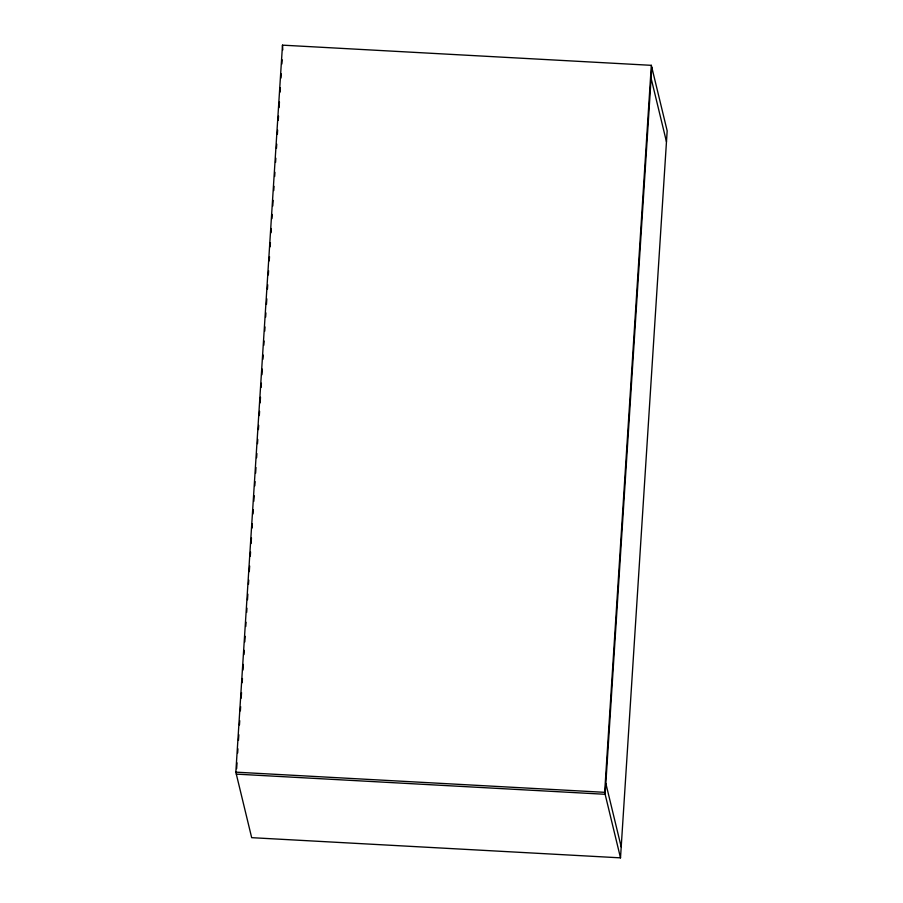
<?xml version="1.0" encoding="UTF-8"?>
<svg xmlns="http://www.w3.org/2000/svg" width="903" height="903" viewBox="0 0 903 903"><rect width="100%" height="100%" fill="white"/><g stroke="black" fill="none" stroke-linecap="round" stroke-linejoin="round"><path stroke-width="1.35" d="M235.83 772.155L282.492 45.15L651.323 65.332L667.17 130.845L620.508 857.85L251.677 837.668L235.83 772.155L604.66 792.326L620.508 857.85M236.654 768.667L237.026 762.866M237.658 753.023L237.929 748.801M238.471 740.37L238.832 734.749M239.464 724.906L239.735 720.684M240.367 710.842L240.638 706.62M241.18 698.188L241.541 692.556M242.173 682.713L242.444 678.492M242.986 670.06L243.347 664.439M243.979 654.596L244.25 650.374M244.792 641.931L245.153 636.31M245.774 626.468L246.045 622.246M246.677 612.403L246.948 608.182M247.49 599.75L247.851 594.129M248.483 584.286L248.754 580.065M249.296 571.622L249.657 566M250.289 556.158L250.56 551.936M251.102 543.504L251.463 537.872M252.095 528.029L252.366 523.819M252.998 513.976L253.269 509.755M253.811 501.312L254.172 495.691M254.804 485.848L255.075 481.626M255.617 473.195L255.978 467.562M256.61 457.719L256.881 453.509M257.513 443.666L257.784 439.445M258.416 429.602L258.687 425.381M259.319 415.538L259.59 411.316M260.132 402.885L260.493 397.252M261.125 387.41L261.396 383.199M261.938 374.756L262.299 369.135M262.931 359.292L263.202 355.071M263.834 345.228L264.105 341.007M264.737 331.164L265.008 326.942M265.64 317.1L265.911 312.889M266.453 304.446L266.814 298.825M267.446 288.983L267.717 284.761M268.338 274.918L268.609 270.697M269.241 260.854L269.512 256.644M270.144 246.79L270.415 242.58M271.047 232.737L271.318 228.515M271.95 218.673L272.221 214.451M272.762 206.019L273.124 200.387M273.756 190.544L274.027 186.334M274.659 176.48L274.93 172.27M275.562 162.427L275.833 158.206M276.465 148.363L276.736 144.141M277.368 134.299L277.639 130.077M278.271 120.234L278.542 116.024M279.083 107.581L279.445 101.96M280.077 92.117L280.348 87.896M280.98 78.053L281.251 73.832M281.883 63.989L282.154 59.767M282.786 49.925L282.492 45.15M604.66 792.326L651.323 65.332M651.797 67.296L605.134 794.29L236.304 774.119M651.097 78.2L666.47 141.748M605.834 783.386L621.208 846.946"/></g></svg>
